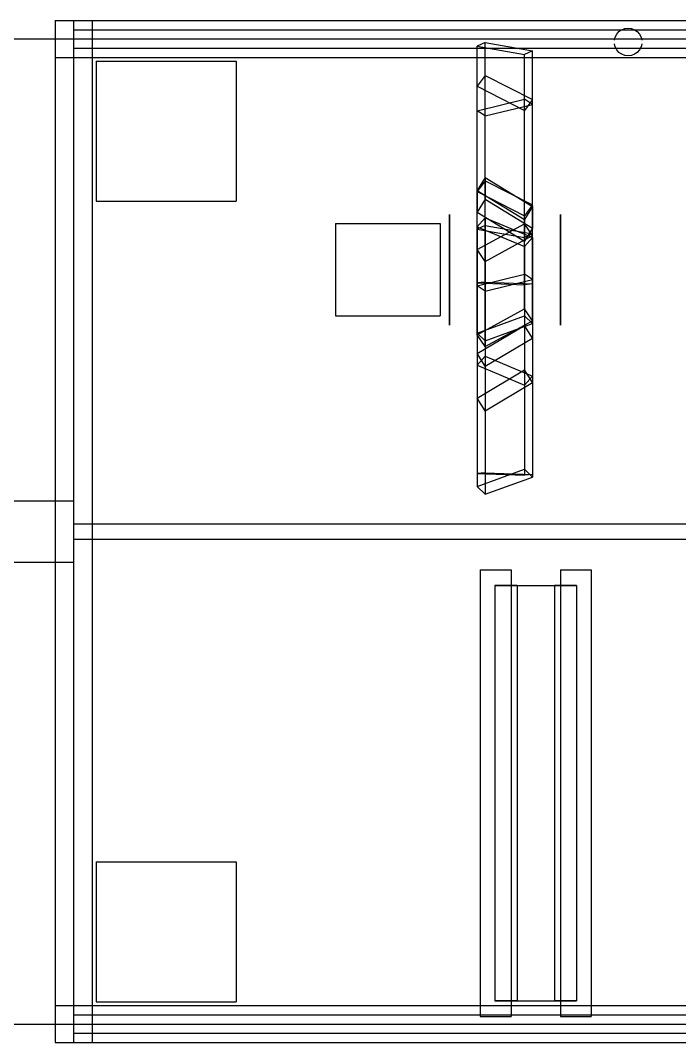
# Model space of a CAD drawing. Header units: millimetres. Extents: x -514 to -279, y -98 to 91.
# Drawn here: x -434.8 to -411.26, y -49.34 to -12.82 of the extents above; entities that cross this region are included whole.
import ezdxf

# ---------------------------------------------------------------- set-up
doc = ezdxf.new("R2010")
doc.units = ezdxf.units.MM
doc.layers.add('HIDDEN', color=8, linetype='Continuous')
doc.layers.add('VISIBLE', color=7, linetype='Continuous')

msp = doc.modelspace()

# ---------------------------------------------------------------- linework, layer by layer
at = {"layer": 'HIDDEN'}
for points in [[(-433.56, -12.82), (-432.24, -12.82)], [(-433.56, -12.82), (-433.56, -14.14)], [(-432.9, -12.82), (-306.4, -12.82)], [(-432.9, -12.82), (-306.4, -12.82)], [(-432.9, -12.82), (-432.9, -14.14)], [(-432.9, -12.82), (-432.9, -14.14)], [(-432.9, -12.82), (-306.4, -12.82)], [(-432.9, -12.82), (-432.9, -14.14)], [(-432.9, -12.82), (-432.24, -12.82)], [(-432.24, -12.82), (-432.24, -14.14)], [(-432.24, -12.82), (-432.24, -14.14)], [(-413.33, -13.152), (-413.218, -13.109)], [(-413.218, -13.109), (-413.1, -13.095)], [(-413.1, -13.095), (-412.982, -13.109)], [(-412.982, -13.109), (-412.87, -13.152)], [(-443.9, -13.48), (-432.9, -13.48)], [(-433.56, -13.48), (-433.56, -14.14)], [(-433.56, -13.48), (-432.24, -13.48)], [(-433.56, -13.48), (-432.24, -13.48)], [(-433.56, -13.48), (-433.56, -48.68)], [(-433.56, -13.48), (-433.56, -48.68)], [(-433.56, -13.48), (-432.24, -13.48)], [(-433.56, -13.48), (-433.56, -48.68)], [(-433.56, -13.48), (-432.9, -13.48)], [(-432.9, -13.15), (-306.4, -13.15)], [(-432.9, -13.15), (-306.4, -13.15)], [(-432.9, -13.15), (-432.9, -13.81)], [(-432.9, -13.15), (-432.9, -13.81)], [(-432.9, -13.48), (-306.4, -13.48)], [(-432.9, -13.48), (-306.4, -13.48)], [(-432.9, -13.48), (-432.9, -48.68)], [(-432.9, -13.48), (-432.9, -48.68)], [(-432.9, -13.48), (-306.4, -13.48)], [(-432.9, -13.48), (-306.4, -13.48)], [(-432.9, -13.48), (-432.9, -48.68)], [(-432.9, -13.48), (-432.9, -48.68)], [(-432.9, -13.48), (-432.9, -29.98)], [(-432.9, -13.48), (-432.9, -29.98)], [(-432.24, -13.48), (-432.24, -48.68)], [(-432.24, -13.48), (-432.24, -48.68)], [(-432.24, -13.48), (-432.24, -48.68)], [(-413.591, -13.53), (-413.563, -13.414)], [(-413.563, -13.414), (-413.507, -13.309)], [(-413.507, -13.309), (-413.428, -13.219)], [(-413.428, -13.219), (-413.33, -13.152)], [(-412.87, -13.152), (-412.772, -13.219)], [(-412.772, -13.219), (-412.693, -13.309)], [(-412.693, -13.309), (-412.637, -13.414)], [(-412.637, -13.414), (-412.609, -13.53)], [(-432.9, -13.81), (-306.4, -13.81)], [(-432.9, -13.81), (-306.4, -13.81)], [(-418.2, -13.607), (-418.488, -13.74)], [(-418.488, -13.74), (-416.8, -14.034)], [(-418.488, -20.279), (-418.488, -13.74)], [(-418.2, -13.607), (-416.512, -13.901)], [(-418.2, -20.145), (-418.2, -13.607)], [(-413.563, -13.766), (-413.591, -13.65)], [(-413.507, -13.871), (-413.563, -13.766)], [(-413.428, -13.961), (-413.507, -13.871)], [(-412.693, -13.871), (-412.772, -13.961)], [(-412.637, -13.766), (-412.693, -13.871)], [(-412.609, -13.65), (-412.637, -13.766)], [(-433.56, -14.14), (-432.24, -14.14)], [(-433.56, -14.14), (-432.24, -14.14)], [(-432.9, -14.14), (-306.4, -14.14)], [(-432.9, -14.14), (-306.4, -14.14)], [(-432.9, -14.14), (-306.4, -14.14)], [(-416.512, -13.901), (-416.8, -14.034)], [(-416.8, -20.573), (-416.8, -14.034)], [(-416.512, -20.439), (-416.512, -13.901)], [(-413.33, -14.028), (-413.428, -13.961)], [(-413.218, -14.071), (-413.33, -14.028)], [(-413.1, -14.085), (-413.218, -14.071)], [(-412.982, -14.071), (-413.1, -14.085)], [(-412.87, -14.028), (-412.982, -14.071)], [(-412.772, -13.961), (-412.87, -14.028)], [(-432.1, -14.28), (-427.1, -14.28)], [(-432.1, -14.28), (-427.1, -14.28)], [(-432.1, -14.28), (-432.1, -19.28)], [(-432.1, -14.28), (-432.1, -19.28)], [(-427.1, -14.28), (-427.1, -19.28)], [(-427.1, -14.28), (-427.1, -19.28)], [(-418.2, -14.782), (-418.488, -15.174)], [(-418.2, -14.782), (-416.512, -15.646)], [(-418.2, -18.545), (-418.2, -14.782)], [(-418.488, -15.174), (-416.8, -16.037)], [(-418.488, -18.936), (-418.488, -15.174)], [(-418.488, -16.045), (-416.8, -15.633)], [(-416.512, -15.819), (-416.8, -15.633)], [(-416.8, -21.888), (-416.8, -15.633)], [(-416.512, -15.646), (-416.8, -16.037)], [(-416.512, -19.408), (-416.512, -15.646)], [(-418.2, -16.232), (-418.488, -16.045)], [(-418.488, -22.3), (-418.488, -16.045)], [(-418.2, -16.232), (-416.512, -15.819)], [(-416.8, -19.799), (-416.8, -16.037)], [(-416.512, -22.075), (-416.512, -15.819)], [(-418.2, -22.487), (-418.2, -16.232)], [(-418.2, -18.435), (-418.488, -18.901)], [(-418.2, -18.545), (-418.488, -18.936)], [(-418.2, -18.435), (-416.512, -19.463)], [(-418.2, -18.435), (-418.2, -19.209)], [(-418.2, -18.545), (-416.512, -19.408)], [(-418.488, -18.901), (-416.8, -19.929)], [(-418.488, -18.901), (-418.488, -19.675)], [(-418.488, -18.936), (-416.8, -19.799)], [(-432.1, -19.28), (-427.1, -19.28)], [(-432.1, -19.28), (-427.1, -19.28)], [(-418.2, -19.209), (-418.488, -19.675)], [(-418.2, -19.209), (-416.512, -20.237)], [(-418.488, -19.675), (-416.8, -20.703)], [(-416.512, -19.408), (-416.8, -19.799)], [(-416.512, -19.463), (-416.8, -19.929)], [(-416.512, -19.463), (-416.512, -20.237)], [(-423.55, -20.08), (-419.81, -20.08)], [(-423.55, -20.08), (-419.81, -20.08)], [(-423.55, -20.08), (-423.55, -23.38)], [(-423.55, -20.08), (-423.55, -23.38)], [(-419.81, -20.08), (-419.81, -23.38)], [(-419.81, -20.08), (-419.81, -23.38)], [(-419.48, -19.75), (-419.48, -19.755)], [(-419.48, -19.778), (-419.48, -19.75)], [(-419.48, -19.755), (-419.48, -19.848)], [(-419.48, -19.913), (-419.48, -19.778)], [(-419.48, -19.848), (-419.48, -20.05)], [(-419.48, -20.155), (-419.48, -19.913)], [(-419.48, -20.05), (-419.48, -20.349)], [(-418.2, -19.867), (-418.488, -20.189)], [(-418.488, -21.01), (-416.8, -20.084)], [(-418.2, -19.867), (-416.512, -20.579)], [(-418.2, -19.867), (-418.2, -24.815)], [(-416.8, -19.929), (-416.8, -20.703)], [(-416.512, -20.504), (-416.8, -20.084)], [(-416.8, -23.129), (-416.8, -20.084)], [(-415.52, -19.75), (-415.52, -19.755)], [(-415.52, -19.778), (-415.52, -19.75)], [(-415.52, -19.755), (-415.52, -19.848)], [(-415.52, -19.913), (-415.52, -19.778)], [(-415.52, -19.848), (-415.52, -20.05)], [(-415.52, -20.155), (-415.52, -19.913)], [(-415.52, -20.05), (-415.52, -20.349)], [(-419.48, -20.488), (-419.48, -20.155)], [(-419.48, -20.349), (-419.48, -20.729)], [(-418.2, -20.145), (-418.488, -20.279)], [(-418.488, -20.189), (-416.8, -20.902)], [(-418.488, -20.189), (-418.488, -25.138)], [(-418.488, -20.279), (-416.8, -20.573)], [(-418.2, -20.145), (-416.512, -20.439)], [(-416.512, -20.237), (-416.8, -20.703)], [(-416.512, -20.439), (-416.8, -20.573)], [(-415.52, -20.488), (-415.52, -20.155)], [(-415.52, -20.349), (-415.52, -20.729)], [(-419.48, -20.893), (-419.48, -20.488)], [(-419.48, -20.729), (-419.48, -21.167)], [(-418.2, -21.43), (-416.512, -20.504)], [(-416.512, -20.579), (-416.8, -20.902)], [(-416.512, -23.549), (-416.512, -20.504)], [(-416.512, -20.579), (-416.512, -25.527)], [(-415.52, -20.893), (-415.52, -20.488)], [(-415.52, -20.729), (-415.52, -21.167)], [(-419.48, -21.346), (-419.48, -20.893)], [(-419.48, -21.167), (-419.48, -21.638)], [(-418.2, -21.43), (-418.488, -21.01)], [(-418.488, -24.055), (-418.488, -21.01)], [(-416.8, -20.902), (-416.8, -25.85)], [(-415.52, -21.346), (-415.52, -20.893)], [(-415.52, -21.167), (-415.52, -21.638)], [(-419.48, -21.822), (-419.48, -21.346)], [(-418.2, -24.475), (-418.2, -21.43)], [(-415.52, -21.822), (-415.52, -21.346)], [(-419.48, -21.638), (-419.48, -22.114)], [(-419.48, -22.293), (-419.48, -21.822)], [(-418.488, -22.3), (-416.8, -21.888)], [(-416.512, -22.075), (-416.8, -21.888)], [(-415.52, -21.638), (-415.52, -22.114)], [(-415.52, -22.293), (-415.52, -21.822)], [(-419.48, -22.114), (-419.48, -22.567)], [(-418.2, -22.17), (-418.488, -22.199)], [(-418.488, -22.199), (-416.8, -22.262)], [(-418.488, -22.199), (-418.488, -29.006)], [(-418.2, -22.487), (-416.512, -22.075)], [(-418.2, -22.17), (-416.512, -22.233)], [(-418.2, -22.17), (-418.2, -28.978)], [(-416.512, -22.233), (-416.8, -22.262)], [(-416.8, -22.262), (-416.8, -29.069)], [(-416.512, -22.233), (-416.512, -29.041)], [(-415.52, -22.114), (-415.52, -22.567)], [(-419.48, -22.731), (-419.48, -22.293)], [(-419.48, -22.567), (-419.48, -22.972)], [(-418.2, -22.487), (-418.488, -22.3)], [(-415.52, -22.731), (-415.52, -22.293)], [(-415.52, -22.567), (-415.52, -22.972)], [(-419.48, -23.111), (-419.48, -22.731)], [(-419.48, -22.972), (-419.48, -23.305)], [(-415.52, -23.111), (-415.52, -22.731)], [(-415.52, -22.972), (-415.52, -23.305)], [(-419.48, -23.41), (-419.48, -23.111)], [(-419.48, -23.305), (-419.48, -23.547)], [(-418.488, -24.055), (-416.8, -23.129)], [(-416.512, -23.549), (-416.8, -23.129)], [(-415.52, -23.41), (-415.52, -23.111)], [(-415.52, -23.305), (-415.52, -23.547)], [(-423.55, -23.38), (-419.81, -23.38)], [(-423.55, -23.38), (-419.81, -23.38)], [(-419.48, -23.612), (-419.48, -23.41)], [(-419.48, -23.547), (-419.48, -23.682)], [(-419.48, -23.705), (-419.48, -23.612)], [(-419.48, -23.682), (-419.48, -23.71)], [(-419.48, -23.71), (-419.48, -23.705)], [(-418.488, -23.989), (-416.8, -23.373)], [(-418.488, -24.722), (-416.8, -23.716)], [(-418.2, -24.475), (-416.512, -23.549)], [(-418.2, -24.268), (-416.512, -23.652)], [(-416.8, -23.373), (-416.8, -28.854)], [(-416.512, -23.652), (-416.8, -23.373)], [(-416.8, -23.716), (-416.8, -25.306)], [(-416.512, -24.172), (-416.8, -23.716)], [(-416.512, -23.652), (-416.512, -29.133)], [(-415.52, -23.612), (-415.52, -23.41)], [(-415.52, -23.547), (-415.52, -23.682)], [(-415.52, -23.705), (-415.52, -23.612)], [(-415.52, -23.682), (-415.52, -23.71)], [(-415.52, -23.71), (-415.52, -23.705)], [(-418.488, -23.989), (-418.488, -29.47)], [(-418.2, -24.268), (-418.488, -23.989)], [(-418.2, -24.475), (-418.488, -24.055)], [(-418.2, -25.178), (-416.512, -24.172)], [(-418.2, -24.268), (-418.2, -29.749)], [(-416.512, -24.172), (-416.512, -25.762)], [(-418.488, -24.722), (-418.488, -26.312)], [(-418.2, -25.178), (-418.488, -24.722)], [(-418.2, -24.815), (-418.488, -25.138)], [(-418.2, -24.815), (-416.512, -25.527)], [(-418.488, -25.138), (-416.8, -25.85)], [(-418.2, -25.178), (-418.2, -26.768)], [(-418.488, -26.312), (-416.8, -25.306)], [(-416.512, -25.762), (-416.8, -25.306)], [(-416.512, -25.527), (-416.8, -25.85)], [(-418.2, -26.768), (-416.512, -25.762)], [(-418.2, -26.768), (-418.488, -26.312)], [(-418.488, -29.47), (-416.8, -28.854)], [(-418.2, -28.978), (-418.488, -29.006)], [(-418.488, -29.006), (-416.8, -29.069)], [(-418.2, -28.978), (-416.512, -29.041)], [(-418.2, -29.749), (-416.512, -29.133)], [(-416.512, -29.133), (-416.8, -28.854)], [(-416.512, -29.041), (-416.8, -29.069)], [(-418.2, -29.749), (-418.488, -29.47)], [(-443.9, -29.98), (-432.9, -29.98)], [(-433.56, -29.98), (-432.9, -29.98)], [(-432.9, -30.805), (-386.15, -30.805)], [(-432.9, -30.805), (-386.15, -30.805)], [(-432.9, -30.805), (-432.9, -31.355)], [(-432.9, -30.805), (-432.9, -31.355)], [(-432.9, -31.355), (-386.15, -31.355)], [(-432.9, -31.355), (-386.15, -31.355)], [(-443.9, -32.18), (-432.9, -32.18)], [(-433.56, -32.18), (-432.9, -32.18)], [(-432.9, -32.18), (-432.9, -48.68)], [(-432.9, -32.18), (-432.9, -48.68)], [(-418.38, -32.455), (-417.28, -32.455)], [(-418.38, -32.455), (-417.28, -32.455)], [(-418.38, -32.455), (-418.38, -48.405)], [(-418.38, -32.455), (-418.38, -48.405)], [(-417.28, -32.455), (-417.28, -48.405)], [(-417.28, -32.455), (-417.28, -48.405)], [(-415.52, -32.455), (-414.42, -32.455)], [(-415.52, -32.455), (-414.42, -32.455)], [(-415.52, -32.455), (-415.52, -48.405)], [(-415.52, -32.455), (-415.52, -48.405)], [(-414.42, -32.455), (-414.42, -48.405)], [(-414.42, -32.455), (-414.42, -48.405)], [(-417.857, -33.005), (-415.734, -33.005)], [(-417.857, -33.005), (-417.066, -33.005)], [(-417.857, -33.005), (-417.857, -47.855)], [(-417.857, -33.005), (-415.734, -33.005)], [(-417.066, -33.005), (-417.857, -33.005)], [(-417.857, -33.005), (-417.857, -47.855)], [(-417.857, -33.005), (-415.734, -33.005)], [(-417.857, -33.005), (-417.066, -33.005)], [(-417.857, -33.005), (-417.857, -47.855)], [(-417.857, -33.005), (-415.734, -33.005)], [(-417.066, -33.005), (-417.857, -33.005)], [(-417.857, -33.005), (-417.857, -47.855)], [(-417.857, -33.005), (-415.734, -33.005)], [(-417.857, -33.005), (-417.066, -33.005)], [(-417.857, -33.005), (-417.857, -47.855)], [(-417.857, -33.005), (-415.734, -33.005)], [(-417.066, -33.005), (-417.857, -33.005)], [(-417.857, -33.005), (-417.857, -47.855)], [(-417.857, -33.005), (-415.734, -33.005)], [(-417.857, -33.005), (-417.066, -33.005)], [(-417.857, -33.005), (-417.857, -47.855)], [(-417.857, -33.005), (-415.734, -33.005)], [(-417.066, -33.005), (-417.857, -33.005)], [(-417.857, -33.005), (-417.857, -47.855)], [(-417.857, -33.005), (-415.734, -33.005)], [(-417.857, -33.005), (-417.066, -33.005)], [(-417.857, -33.005), (-417.857, -47.855)], [(-417.066, -33.005), (-414.943, -33.005)], [(-417.066, -33.005), (-417.066, -47.855)], [(-417.066, -33.005), (-414.943, -33.005)], [(-417.066, -33.005), (-417.066, -47.855)], [(-417.066, -33.005), (-414.943, -33.005)], [(-417.066, -33.005), (-417.066, -47.855)], [(-417.066, -33.005), (-414.943, -33.005)], [(-417.066, -33.005), (-417.066, -47.855)], [(-417.066, -33.005), (-414.943, -33.005)], [(-417.066, -33.005), (-417.066, -47.855)], [(-417.066, -33.005), (-414.943, -33.005)], [(-417.066, -33.005), (-417.066, -47.855)], [(-417.066, -33.005), (-414.943, -33.005)], [(-417.066, -33.005), (-417.066, -47.855)], [(-417.066, -33.005), (-414.943, -33.005)], [(-417.066, -33.005), (-417.066, -47.855)], [(-417.066, -33.005), (-414.943, -33.005)], [(-417.066, -33.005), (-417.066, -47.855)], [(-415.734, -33.005), (-414.943, -33.005)], [(-415.734, -33.005), (-415.734, -47.855)], [(-414.943, -33.005), (-415.734, -33.005)], [(-415.734, -33.005), (-415.734, -47.855)], [(-415.734, -33.005), (-414.943, -33.005)], [(-415.734, -33.005), (-415.734, -47.855)], [(-414.943, -33.005), (-415.734, -33.005)], [(-415.734, -33.005), (-415.734, -47.855)], [(-415.734, -33.005), (-414.943, -33.005)], [(-415.734, -33.005), (-415.734, -47.855)], [(-414.943, -33.005), (-415.734, -33.005)], [(-415.734, -33.005), (-415.734, -47.855)], [(-415.734, -33.005), (-414.943, -33.005)], [(-415.734, -33.005), (-415.734, -47.855)], [(-414.943, -33.005), (-415.734, -33.005)], [(-415.734, -33.005), (-415.734, -47.855)], [(-415.734, -33.005), (-414.943, -33.005)], [(-415.734, -33.005), (-415.734, -47.855)], [(-414.943, -33.005), (-414.943, -47.855)], [(-414.943, -33.005), (-414.943, -47.855)], [(-414.943, -33.005), (-414.943, -47.855)], [(-414.943, -33.005), (-414.943, -47.855)], [(-414.943, -33.005), (-414.943, -47.855)], [(-414.943, -33.005), (-414.943, -47.855)], [(-414.943, -33.005), (-414.943, -47.855)], [(-414.943, -33.005), (-414.943, -47.855)], [(-414.943, -33.005), (-414.943, -47.855)], [(-432.1, -42.88), (-427.1, -42.88)], [(-432.1, -42.88), (-427.1, -42.88)], [(-432.1, -42.88), (-432.1, -47.88)], [(-432.1, -42.88), (-432.1, -47.88)], [(-427.1, -42.88), (-427.1, -47.88)], [(-427.1, -42.88), (-427.1, -47.88)], [(-433.56, -48.02), (-432.24, -48.02)], [(-433.56, -48.02), (-432.24, -48.02)], [(-433.56, -48.02), (-433.56, -48.68)], [(-433.56, -48.02), (-433.56, -49.34)], [(-432.9, -48.02), (-306.4, -48.02)], [(-432.9, -48.02), (-306.4, -48.02)], [(-432.9, -48.02), (-432.9, -49.34)], [(-432.9, -48.02), (-432.9, -49.34)], [(-432.9, -48.02), (-306.4, -48.02)], [(-432.9, -48.02), (-432.9, -49.34)], [(-432.24, -48.02), (-432.24, -49.34)], [(-432.24, -48.02), (-432.24, -49.34)], [(-432.1, -47.88), (-427.1, -47.88)], [(-432.1, -47.88), (-427.1, -47.88)], [(-417.857, -47.855), (-415.734, -47.855)], [(-417.857, -47.855), (-417.066, -47.855)], [(-417.857, -47.855), (-415.734, -47.855)], [(-417.066, -47.855), (-417.857, -47.855)], [(-417.857, -47.855), (-415.734, -47.855)], [(-417.857, -47.855), (-417.066, -47.855)], [(-417.857, -47.855), (-415.734, -47.855)], [(-417.066, -47.855), (-417.857, -47.855)], [(-417.857, -47.855), (-415.734, -47.855)], [(-417.857, -47.855), (-417.066, -47.855)], [(-417.857, -47.855), (-415.734, -47.855)], [(-417.066, -47.855), (-417.857, -47.855)], [(-417.857, -47.855), (-415.734, -47.855)], [(-417.857, -47.855), (-417.066, -47.855)], [(-417.857, -47.855), (-415.734, -47.855)], [(-417.066, -47.855), (-417.857, -47.855)], [(-417.857, -47.855), (-415.734, -47.855)], [(-417.857, -47.855), (-417.066, -47.855)], [(-417.066, -47.855), (-414.943, -47.855)], [(-417.066, -47.855), (-414.943, -47.855)], [(-417.066, -47.855), (-414.943, -47.855)], [(-417.066, -47.855), (-414.943, -47.855)], [(-417.066, -47.855), (-414.943, -47.855)], [(-417.066, -47.855), (-414.943, -47.855)], [(-417.066, -47.855), (-414.943, -47.855)], [(-417.066, -47.855), (-414.943, -47.855)], [(-417.066, -47.855), (-414.943, -47.855)], [(-415.734, -47.855), (-414.943, -47.855)], [(-414.943, -47.855), (-415.734, -47.855)], [(-415.734, -47.855), (-414.943, -47.855)], [(-414.943, -47.855), (-415.734, -47.855)], [(-415.734, -47.855), (-414.943, -47.855)], [(-414.943, -47.855), (-415.734, -47.855)], [(-415.734, -47.855), (-414.943, -47.855)], [(-414.943, -47.855), (-415.734, -47.855)], [(-415.734, -47.855), (-414.943, -47.855)], [(-432.9, -48.35), (-306.4, -48.35)], [(-432.9, -48.35), (-306.4, -48.35)], [(-432.9, -48.35), (-432.9, -49.01)], [(-432.9, -48.35), (-432.9, -49.01)], [(-418.38, -48.405), (-417.28, -48.405)], [(-418.38, -48.405), (-417.28, -48.405)], [(-415.52, -48.405), (-414.42, -48.405)], [(-415.52, -48.405), (-414.42, -48.405)], [(-443.9, -48.68), (-432.9, -48.68)], [(-433.56, -48.68), (-432.24, -48.68)], [(-433.56, -48.68), (-432.24, -48.68)], [(-433.56, -48.68), (-432.24, -48.68)], [(-433.56, -48.68), (-432.9, -48.68)], [(-432.9, -48.68), (-306.4, -48.68)], [(-432.9, -48.68), (-306.4, -48.68)], [(-432.9, -48.68), (-306.4, -48.68)], [(-432.9, -48.68), (-306.4, -48.68)], [(-432.9, -49.01), (-306.4, -49.01)], [(-432.9, -49.01), (-306.4, -49.01)], [(-433.56, -49.34), (-432.24, -49.34)], [(-432.9, -49.34), (-306.4, -49.34)], [(-432.9, -49.34), (-306.4, -49.34)], [(-432.9, -49.34), (-306.4, -49.34)], [(-432.9, -49.34), (-432.24, -49.34)]]:
    msp.add_lwpolyline(points, dxfattribs=at)
at = {"layer": 'VISIBLE'}
for points in [[(-433.56, -12.82), (-432.9, -12.82)], [(-433.56, -12.82), (-433.56, -13.48)], [(-432.9, -12.82), (-306.4, -12.82)], [(-432.9, -12.82), (-432.9, -14.14)], [(-443.9, -13.48), (-433.56, -13.48)], [(-433.56, -13.48), (-432.24, -13.48)], [(-433.56, -13.48), (-433.56, -48.68)], [(-432.24, -13.48), (-432.24, -48.68)], [(-432.9, -14.14), (-306.4, -14.14)], [(-443.9, -29.98), (-433.56, -29.98)], [(-443.9, -32.18), (-433.56, -32.18)], [(-432.9, -48.02), (-306.4, -48.02)], [(-432.9, -48.02), (-432.9, -49.34)], [(-443.9, -48.68), (-433.56, -48.68)], [(-433.56, -48.68), (-433.56, -49.34)], [(-433.56, -48.68), (-432.24, -48.68)], [(-433.56, -49.34), (-432.9, -49.34)], [(-432.9, -49.34), (-306.4, -49.34)]]:
    msp.add_lwpolyline(points, dxfattribs=at)

doc.saveas('drawing.dxf')
